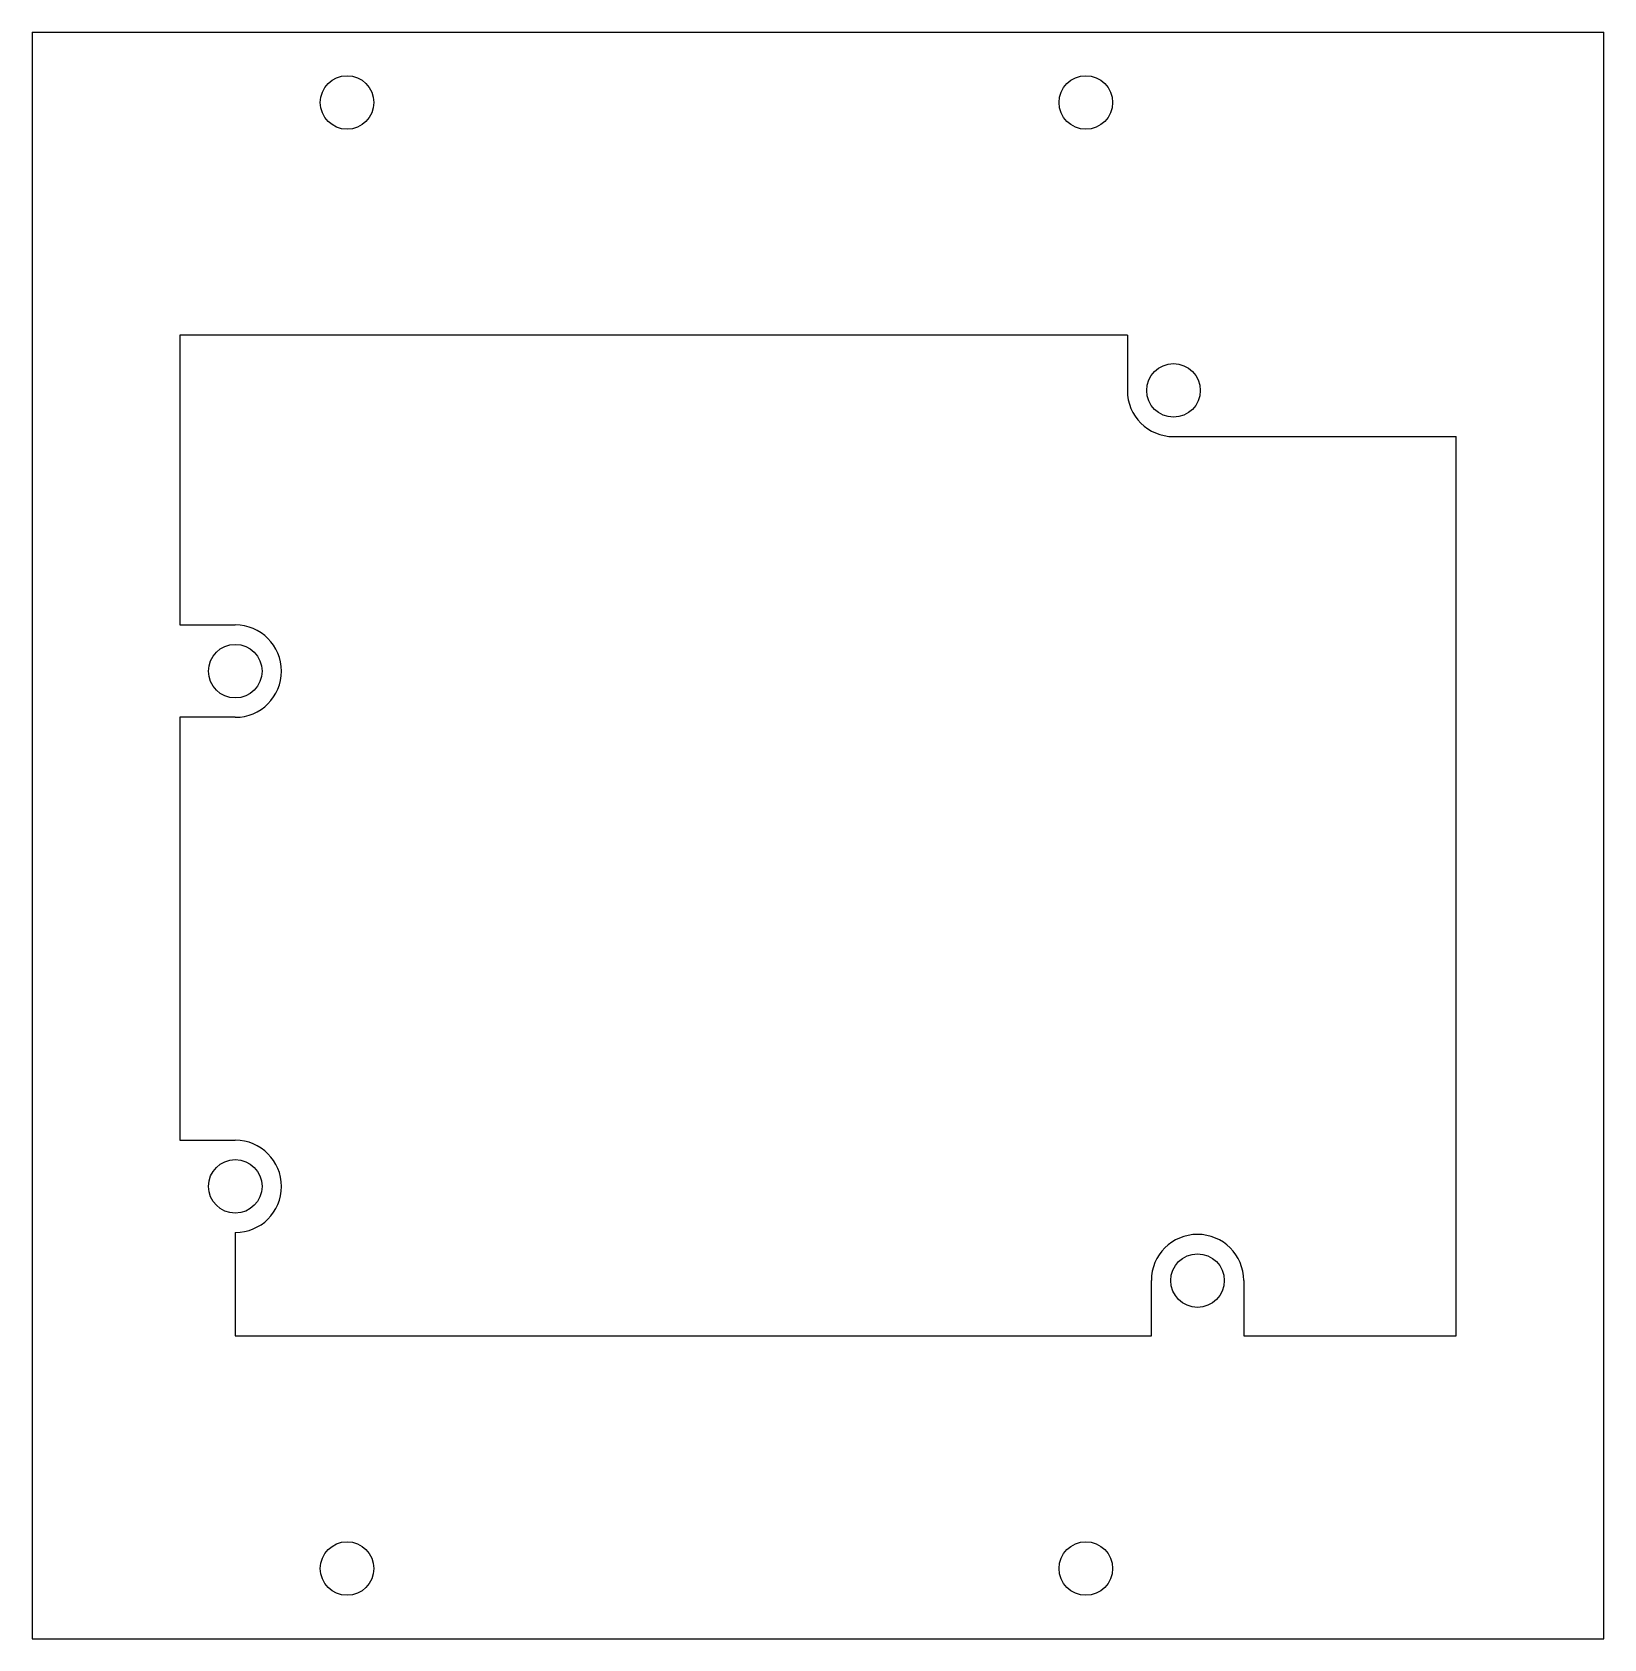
# Model space of a CAD drawing. Header units: millimetres. Extents: x -37 to 48, y -43.5 to 43.5.
import ezdxf

# ---------------------------------------------------------------- set-up
doc = ezdxf.new("R2010")
doc.units = ezdxf.units.MM

msp = doc.modelspace()

# ---------------------------------------------------------------- linework, layer by layer
at = {"color": 7, "linetype": 'Continuous', "lineweight": 25}
for p, q in [((-37.05, 43.5), (-37.05, -43.5)), ((-37.05, 43.5), (48.05, 43.5)), ((48.05, -43.5), (48.05, 43.5)), ((22.25, 27.1), (-29.05, 27.1)), ((-29.05, 27.1), (-29.05, 11.4)), ((22.25, 27.1), (22.25, 24.1)), ((24.75, 21.6), (40.05, 21.6)), ((40.05, -27.1), (40.05, 21.6)), ((-29.05, 11.4), (-26.05, 11.4)), ((-26.05, 6.4), (-29.05, 6.4)), ((-29.05, 6.4), (-29.05, -16.5)), ((-29.05, -16.5), (-26.05, -16.5)), ((-26.05, -21.5), (-26.05, -27.1)), ((23.55, -27.1), (23.55, -24.1)), ((28.55, -24.1), (28.55, -27.1)), ((-26.05, -27.1), (23.55, -27.1)), ((28.55, -27.1), (40.05, -27.1)), ((-37.05, -43.5), (48.05, -43.5))]:
    msp.add_line(p, q, dxfattribs=at)
for centre in [(-20, 39.6925), (20, 39.6925), (24.75, 24.1), (-26.05, 8.9), (-26.05, -19), (26.05, -24.1), (-20, -39.6925), (20, -39.6925)]:
    msp.add_circle(centre, 1.45, dxfattribs=at)
for centre, start, end in [((24.75, 24.1), 180, 270), ((-26.05, 8.9), 270, 90), ((-26.05, -19), 270, 90), ((26.05, -24.1), 0, 180)]:
    msp.add_arc(centre, 2.5, start, end, dxfattribs=at)

doc.saveas('drawing.dxf')
